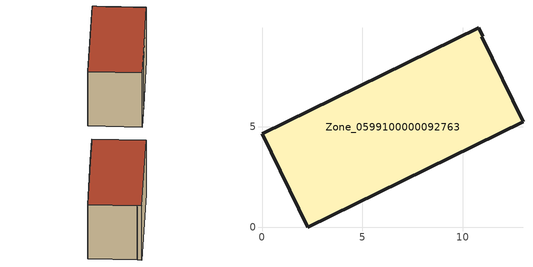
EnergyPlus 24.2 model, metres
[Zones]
Zone_0599100000092763
 floor ground (C_G): 0,4.65 10.8,9.91 10.99,9.51 10.93,9.48 13,5.25 5.78,1.7 2.27,0 z0
 wall outside (C_F): 2.27,0 5.78,1.7 13,5.25 10.93,9.48 10.99,9.51 10.8,9.91 0,4.65 2.27,0 z0:6.03
 roof outside (C_R): 10.8,9.91 0,4.65 2.27,0 5.78,1.7 13,5.25 10.93,9.48 10.99,9.51 z6.03
[BUILDING]
Pand.0599100000092763: North Axis=0; Terrain=City; Loads Convergence Tolerance Value=0.04; Temperature Convergence Tolerance Value=0.4; Solar Distribution=FullExterior; Maximum Number of Warmup Days=25; Minimum Number of Warmup Days=1
[Site:Location]
Rotterdam.The.Hague.AP_ZH_NLD Design_Conditions: Latitude=51.96; Longitude=4.45; Time Zone=1; Elevation=-4.5
[SITE:GROUNDTEMPERATURE:BUILDINGSURFACE]
18, 18, 18, 18, 18, 18, 18, 18, 18, 18, 18, 18
[MATERIAL] Thermal Absorptance=0.9; Solar Absorptance=0.7; Visible Absorptance=0.7
Name | Roughness | Thickness | Conductivity | Density | Specific Heat
G.TC.1946-1964 | MediumSmooth | 0.15 | 1 | 540 | 1210
F.TC.1946-1964 | Rough | 0.3 | 0.857143 | 1920 | 840
R.TC.1946-1964 | MediumRough | 0.2 | 0.235294 | 1500 | 1000
[CONSTRUCTION]
C_G: G.TC.1946-1964
C_F: F.TC.1946-1964
C_R: R.TC.1946-1964
[ZONE]
Zone_0599100000092763: Type=1; Multiplier=1; Ceiling Height=Autocalculate; Volume=Autocalculate; Floor Area=autocalculate; Part of Total Floor Area=Yes
[ZONEINFILTRATION:DESIGNFLOWRATE]
Infil_Zone_0599100000092763: Zone or ZoneList or Space or SpaceList=Zone_0599100000092763; Schedule=AlwaysOn; Design Flow Rate Calculation Method=Flow/Area; Flow Rate per Floor Area=0.003; Constant Term Coefficient=1; Temperature Term Coefficient=0; Velocity Term Coefficient=0; Velocity Squared Term Coefficient=0
[HVACTEMPLATE:ZONE:IDEALLOADSAIRSYSTEM]
Zone_0599100000092763: Maximum Heating Supply Air Temperature=50; Minimum Cooling Supply Air Temperature=13; Maximum Heating Supply Air Humidity Ratio=0.0156; Minimum Cooling Supply Air Humidity Ratio=0.0077; Heating Limit=NoLimit; Cooling Limit=NoLimit; Dehumidification Control Type=ConstantSensibleHeatRatio; Cooling Sensible Heat Ratio=0.7; Dehumidification Setpoint=60; Humidification Control Type=None; Humidification Setpoint=30; Outdoor Air Method=None; Outdoor Air Flow Rate per Person=0.00944; Outdoor Air Flow Rate per Zone Floor Area=0; Outdoor Air Flow Rate per Zone=0; Demand Controlled Ventilation Type=None; Outdoor Air Economizer Type=NoEconomizer; Heat Recovery Type=None; Sensible Heat Recovery Effectiveness=0.7; Latent Heat Recovery Effectiveness=0.65
[ZONECONTROL:THERMOSTAT]
ThermostatControl_Zone_0599100000092763: Zone or ZoneList=Zone_0599100000092763; Control Type Schedule=DualSetpointControlType; Control 1=Thermostat_Zone_0599100000092763; Temperature Difference Between Cutout And Setpoint=0
[THERMOSTATSETPOINT:DUALSETPOINT]
Thermostat_Zone_0599100000092763: Heating Setpoint Temperature Schedule=HeatingSetpoint_Zone_0599100000092763; Cooling Setpoint Temperature Schedule=CoolingSetpoint_Zone_0599100000092763
[SCHEDULE:COMPACT]
HeatingSetpoint_Zone_0599100000092763: Through: 12/31, For: AllDays, Until: 24:00, 21
CoolingSetpoint_Zone_0599100000092763: Through: 12/31, For: AllDays, Until: 24:00, 24
DualSetpointControlType: Through: 12/31, For: AllDays, Until: 24:00, 4
AlwaysOn: Through: 12/31, For: AllDays, Until: 24:00, 1
